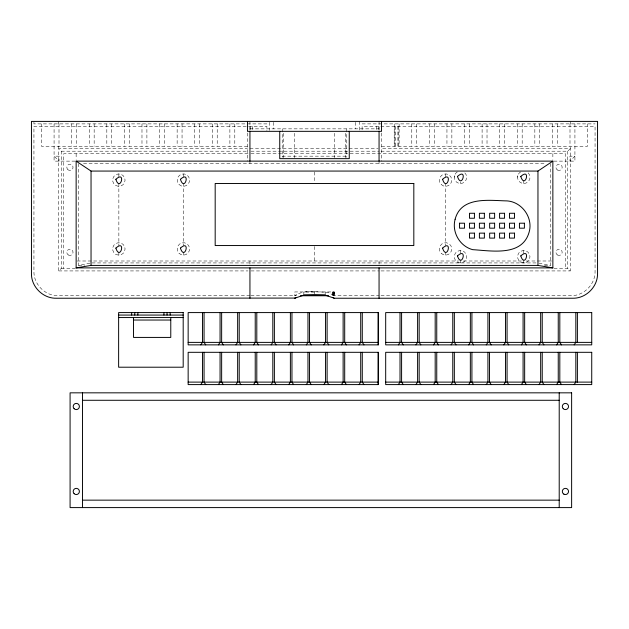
<?xml version="1.0" encoding="UTF-8"?>
<svg xmlns="http://www.w3.org/2000/svg" width="629" height="629" viewBox="0 0 629 629"><rect width="100%" height="100%" fill="white"/><g stroke="black" fill="none" stroke-linecap="round" stroke-linejoin="round"><path stroke-width="0.47" stroke-dasharray="3.15 2.36" d="M454.256 177.268L454.468 175.664M517.565 177.268L517.777 175.664M58.764 146.235L58.764 270.926L61.241 268.449L61.241 151.196L58.764 148.719L247.464 148.719M381.009 151.196L567.759 151.196L570.236 148.719L381.536 148.719M296.298 294.789L294.639 295.756L294.734 291.942L334.361 291.942C336.358 299.876 330.288 291.958 327.135 292.501C316.717 291.722 304.609 289.474 295.205 295.433M78.625 163.611L78.625 265.414L90.081 263.119M266.893 123.889L33.935 123.889L33.935 121.405M362.107 123.889L595.065 123.889M249.941 128.851L379.059 128.851M247.464 146.235L41.42 146.235L41.42 123.889M381.536 146.235L587.58 146.235L587.58 123.889M249.941 148.719L378.076 148.719M61.241 151.196L247.991 151.196M250.924 151.196L379.059 151.196M247.983 153.68L63.726 153.68L63.726 268.449M250.924 153.68L565.274 153.68L565.274 268.449M282.224 156.165L346.776 156.165M75.118 161.126L54.078 161.126L54.078 123.889M553.882 161.126L574.922 161.126L574.922 123.889M83.523 163.611L545.477 163.611M77.123 260.996L458.588 260.996M463.502 260.996L521.433 260.996M526.347 260.996L552.86 260.996M92.023 262.93L537.017 262.93M78.625 265.414L84.506 265.414M544.494 265.414L550.375 265.414L550.375 163.611M61.241 268.449L76.14 268.449M554 268.449L567.759 268.449L570.236 270.926L570.236 146.235M58.764 270.926L247.983 270.926M250.924 270.926L379.059 270.926M381.017 270.926L570.236 270.926M249.941 295.756L58.481 295.756C45.445 296.086 33.62 284.512 33.935 271.429L33.935 126.366L266.893 126.366L266.893 130.51M250.916 295.756L296.573 295.756M332.427 295.756L379.059 295.756M381.017 295.756L570.519 295.756C583.555 296.086 595.38 284.512 595.065 271.429L595.065 126.366L362.107 126.366L362.107 130.51M314.5 291.942L303.838 291.942L303.838 295.143M538.919 263.119L550.375 265.414M332.702 291.942L332.702 294.789L333.795 295.433L333.795 291.942M570.519 121.405L570.519 123.889M570 123.889L570 146.235M567.759 151.196L567.759 268.449M557.341 123.889L557.341 146.235M552.86 153.68L552.86 159.271M552.419 123.889L552.419 146.235M539.761 123.889L539.761 146.235M534.839 123.889L534.839 146.235M523.776 180.374L523.776 183.479M523.776 250.515L523.776 253.621M523.776 259.824L523.776 262.93M522.18 123.889L522.18 146.235M517.258 123.889L517.258 146.235M504.6 123.889L504.6 146.235M499.685 123.889L499.685 146.235M487.019 123.889L487.019 146.235M482.105 123.889L482.105 146.235M469.438 123.889L469.438 146.235M464.524 123.889L464.524 146.235M460.459 181.923L460.459 183.479M460.459 250.515L460.459 253.621M460.459 259.824L460.459 262.93M451.858 123.889L451.858 146.235M446.944 123.889L446.944 146.235M445.584 173.903L445.584 177.008M445.584 183.212L445.584 245.805M445.584 252.017L445.584 255.122M434.277 123.889L434.277 146.235M429.363 123.889L429.363 146.235M416.697 123.889L416.697 146.235M411.783 123.889L411.783 146.235M399.116 123.889L399.116 146.235M398.503 126.366L398.503 146.235M397.89 126.366L397.89 146.235M395.429 126.366L395.429 146.235M394.815 126.366L394.815 146.235M394.202 123.889L394.202 146.235M381.536 132.994L381.536 161.126M379.059 121.405L379.059 131.335M379.059 161.126L379.059 163.611M379.059 260.996L379.059 265.965M378.862 126.366L378.862 130.51M376.236 126.366L376.236 130.51M359.418 121.405L359.418 130.431M355.723 122.333L355.723 128.851M346.776 128.851L346.776 157.281M345.274 133.285L345.274 157.675M334.282 133.285L334.282 157.675M334.172 291.942L334.172 295.709M333.472 291.942L333.464 295.292M333.181 291.942L333.181 295.119M332.875 291.942L332.914 294.954M325.162 291.942L325.162 295.143M314.5 172.016L314.5 182.52M314.5 246.513L314.5 262.93M314.5 291.659L314.5 294.097M294.718 133.285L294.718 157.675M283.726 133.285L283.726 157.675M282.224 128.851L282.224 157.281M273.277 122.333L273.277 128.851M269.582 122.309L269.582 130.431M252.764 126.366L252.764 130.51M250.138 126.366L250.138 130.51M249.941 121.405L249.941 131.335M249.941 161.126L249.941 163.611M249.941 260.996L249.941 265.965M247.464 132.994L247.464 161.126M234.798 123.889L234.798 146.235M229.884 123.889L229.884 146.235M217.217 123.889L217.217 146.235M212.303 123.889L212.303 146.235M199.637 123.889L199.637 146.235M194.723 123.889L194.723 146.235M183.416 173.903L183.416 177.008M183.416 183.212L183.416 245.805M183.416 252.017L183.416 255.122M182.056 123.889L182.056 146.235M177.142 123.889L177.142 146.235M164.476 123.889L164.476 146.235M159.562 123.889L159.562 146.235M146.895 123.889L146.895 146.235M141.981 123.889L141.981 146.235M129.315 123.889L129.315 146.235M124.4 123.889L124.4 146.235M118.857 173.903L118.857 177.008M118.857 183.212L118.857 245.805M118.857 252.017L118.857 255.122M111.742 123.889L111.742 146.235M106.82 123.889L106.82 146.235M94.161 123.889L94.161 146.235M89.239 123.889L89.239 146.235M76.581 123.889L76.581 146.235M76.14 153.68L76.14 159.271M71.659 123.889L71.659 146.235M59 123.889L59 146.235M58.481 121.405L58.481 123.889M464.847 172.881A6.204 6.204 0 0 1 464.454 182.025A6.204 6.204 0 0 1 455.372 180.83A6.204 6.204 0 0 1 457.354 171.89M528.163 172.881A6.204 6.204 0 0 1 527.762 182.025A6.204 6.204 0 0 1 518.689 180.83A6.204 6.204 0 0 1 520.67 171.89M574.922 156.165L569.953 161.126L569.953 156.165L574.922 156.165M59.047 156.165L54.078 156.165L59.047 161.126L59.047 156.165M333.983 295.551L333.944 291.942L333.983 295.551M557.514 170.027A3.106 3.106 0 0 0 562.169 167.338A3.106 3.106 0 0 0 557.514 164.649A3.106 3.106 0 0 0 557.514 170.027M557.514 254.997A3.106 3.106 0 0 0 562.169 252.308A3.106 3.106 0 0 0 557.514 249.619A3.106 3.106 0 0 0 557.514 254.997M67.743 169.531A3.106 3.106 0 0 0 72.933 168.14A3.106 3.106 0 0 0 69.135 164.342A3.106 3.106 0 0 0 67.743 169.531M68.38 254.997A3.106 3.106 0 0 0 73.035 252.308A3.106 3.106 0 0 0 68.38 249.619A3.106 3.106 0 0 0 68.38 254.997M441.196 253.298A6.204 6.204 0 0 0 451.583 250.523A6.204 6.204 0 0 0 443.98 242.92A6.204 6.204 0 0 0 441.196 253.298M441.196 184.501A6.204 6.204 0 0 0 451.583 181.718A6.204 6.204 0 0 0 443.98 174.115A6.204 6.204 0 0 0 441.196 184.501M179.029 253.298A6.204 6.204 0 0 0 189.408 250.523A6.204 6.204 0 0 0 181.812 242.92A6.204 6.204 0 0 0 179.029 253.298M179.029 184.501A6.204 6.204 0 0 0 189.408 181.718A6.204 6.204 0 0 0 181.812 174.115A6.204 6.204 0 0 0 179.029 184.501M115.76 254.289A6.204 6.204 0 0 0 125.069 248.911A6.204 6.204 0 0 0 115.76 243.533A6.204 6.204 0 0 0 115.76 254.289M115.76 185.484A6.204 6.204 0 0 0 125.069 180.114A6.204 6.204 0 0 0 115.76 174.736A6.204 6.204 0 0 0 115.76 185.484M457.354 262.096A6.204 6.204 0 0 0 466.671 256.718A6.204 6.204 0 0 0 457.354 251.348A6.204 6.204 0 0 0 457.354 262.096M520.67 262.096A6.204 6.204 0 0 0 529.98 256.718A6.204 6.204 0 0 0 520.67 251.348A6.204 6.204 0 0 0 520.67 262.096"/><path stroke-width="0.94" d="M378.241 344.865L378.288 312.589L188.15 312.589L188.15 344.865L378.241 344.865L378.241 312.589M378.241 384.594L378.288 352.311L188.15 352.311L188.15 384.594L378.241 384.594L378.241 352.311M200.816 344.865L202.491 342.38L202.491 312.589M218.397 344.865L220.064 342.38L220.064 312.589M200.816 384.594L202.491 382.11L202.491 352.311M235.977 344.865L237.644 342.38L237.644 312.589M218.397 384.594L220.064 382.11L220.064 352.311M253.558 344.865L255.225 342.38L255.225 312.589M235.977 384.594L237.644 382.11L237.644 352.311M271.138 344.865L272.805 342.38L272.805 312.589M253.558 384.594L255.225 382.11L255.225 352.311M288.719 344.865L290.386 342.38L290.386 312.589M271.138 384.594L272.805 382.11L272.805 352.311M306.299 344.865L307.966 342.38L307.966 312.589M288.719 384.594L290.386 382.11L290.386 352.311M323.88 344.865L325.547 342.38L325.547 312.589M306.299 384.594L307.966 382.11L307.966 352.311M341.453 344.865L343.127 342.38L343.127 312.589M323.88 384.594L325.547 382.11L325.547 352.311M359.033 344.865L360.708 342.38L360.708 312.589M341.453 384.594L343.127 382.11L343.127 352.311M359.033 384.594L360.708 382.11L360.708 352.311M398.354 344.865L400.02 342.38L400.02 312.589M415.934 344.865L417.601 342.38L417.601 312.589M398.354 384.594L400.02 382.11L400.02 352.311M433.515 344.865L435.182 342.38L435.182 312.589M415.934 384.594L417.601 382.11L417.601 352.311M451.095 344.865L452.762 342.38L452.762 312.589M433.515 384.594L435.182 382.11L435.182 352.311M468.668 344.865L470.343 342.38L470.343 312.589M451.095 384.594L452.762 382.11L452.762 352.311M486.248 344.865L487.923 342.38L487.923 312.589M468.668 384.594L470.343 382.11L470.343 352.311M503.829 344.865L505.504 342.38L505.504 312.589M486.248 384.594L487.923 382.11L487.923 352.311M521.41 344.865L523.084 342.38L523.084 312.589M503.829 384.594L505.504 382.11L505.504 352.311M538.99 344.865L540.665 342.38L540.665 312.589M521.41 384.594L523.084 382.11L523.084 352.311M556.571 344.865L558.245 342.38L558.245 312.589M538.99 384.594L540.665 382.11L540.665 352.311M574.151 344.865L575.826 342.38L575.826 312.589M556.571 384.594L558.245 382.11L558.245 352.311M574.151 384.594L575.826 382.11L575.826 352.311M294.993 298.075L56.28 298.24C43.008 298.571 31.12 286.682 31.45 273.411L31.45 121.405L597.55 121.405L597.55 273.411C597.88 286.682 585.992 298.571 572.72 298.24L334.361 298.24L325.162 295.143L314.5 294.915L303.838 295.143L294.852 298.185M76.14 161.126L91.04 171.064L537.96 171.064L552.86 161.126L552.86 267.891L76.14 267.891L76.14 161.126L552.86 161.126M296.298 297.446L295.056 298.028M76.14 267.891L91.04 265.414L537.96 265.414L552.86 267.891M303.838 295.143L325.162 295.143M300.45 295.756L328.55 295.756M118.629 315.066L183.188 315.066M118.629 317.551L183.188 317.551M133.529 320.035L170.773 320.035M188.15 342.38L378.288 342.38M385.687 342.38L591.732 342.38M188.15 382.11L378.288 382.11M385.687 382.11L591.732 382.11M82.501 400.28L559.212 400.28M82.501 500.149L559.212 500.149M332.702 297.446L334.148 298.185M561.493 344.865L559.818 342.38L559.818 312.589M543.912 344.865L542.237 342.38L542.237 312.589M561.493 384.594L559.818 382.11L559.818 352.311M526.331 344.865L524.657 342.38L524.657 312.589M543.912 384.594L542.237 382.11L542.237 352.311M508.751 344.865L507.076 342.38L507.076 312.589M526.331 384.594L524.657 382.11L524.657 352.311M491.17 344.865L489.496 342.38L489.496 312.589M508.751 384.594L507.076 382.11L507.076 352.311M473.59 344.865L471.915 342.38L471.915 312.589M491.17 384.594L489.496 382.11L489.496 352.311M456.009 344.865L454.335 342.38L454.335 312.589M473.59 384.594L471.915 382.11L471.915 352.311M438.429 344.865L436.754 342.38L436.754 312.589M456.009 384.594L454.335 382.11L454.335 352.311M420.848 344.865L419.173 342.38L419.173 312.589M438.429 384.594L436.754 382.11L436.754 352.311M403.268 344.865L401.593 342.38L401.593 312.589M420.848 384.594L419.173 382.11L419.173 352.311M403.268 384.594L401.593 382.11L401.593 352.311M363.955 344.865L362.28 342.38L362.28 312.589M346.375 344.865L344.7 342.38L344.7 312.589M363.955 384.594L362.28 382.11L362.28 352.311M328.794 344.865L327.119 342.38L327.119 312.589M346.375 384.594L344.7 382.11L344.7 352.311M311.213 344.865L309.539 342.38L309.539 312.589M328.794 384.594L327.119 382.11L327.119 352.311M293.633 344.865L291.958 342.38L291.958 312.589M311.213 384.594L309.539 382.11L309.539 352.311M276.052 344.865L274.378 342.38L274.378 312.589M293.633 384.594L291.958 382.11L291.958 352.311M258.472 344.865L256.805 342.38L256.805 312.589M276.052 384.594L274.378 382.11L274.378 352.311M240.891 344.865L239.224 342.38L239.224 312.589M258.472 384.594L256.805 382.11L256.805 352.311M223.311 344.865L221.644 342.38L221.644 312.589M240.891 384.594L239.224 382.11L239.224 352.311M205.73 344.865L204.063 342.38L204.063 312.589M223.311 384.594L221.644 382.11L221.644 352.311M205.73 384.594L204.063 382.11L204.063 352.311M577.398 312.589L577.398 342.38M577.398 352.311L577.398 382.11M559.212 392.834L559.212 507.595M537.96 171.064L537.96 265.414M381.536 121.405L381.536 131.335L247.464 131.335L247.464 121.405M379.059 131.335L379.059 161.126M379.059 267.891L379.059 298.24M349.26 131.335L349.26 158.65L279.74 158.65L279.74 131.335M249.941 131.335L249.941 161.126M249.941 267.891L249.941 298.24M170.773 317.551L170.773 337.419L133.529 337.419L133.529 317.551M170.152 312.589L170.152 315.066M167.047 312.589L167.047 315.066M163.941 312.589L163.941 315.066M137.877 312.589L137.877 315.066M134.771 312.589L134.771 315.066M131.665 312.589L131.665 315.066M91.04 171.064L91.04 265.414M82.501 392.834L82.501 507.595M459.547 223.201L459.547 228.17L464.509 228.17L464.509 223.201L459.547 223.201M115.862 179.304C120.186 192.765 126.335 169.814 115.862 179.304M115.862 248.109C120.186 261.562 126.335 238.619 115.862 248.109M180.421 179.304C184.737 192.765 190.886 169.814 180.421 179.304M180.421 248.109C184.737 261.562 190.886 238.619 180.421 248.109M442.588 179.304C446.912 192.765 453.061 169.814 442.588 179.304M442.588 248.109C446.912 261.562 453.061 238.619 442.588 248.109M457.464 176.466C461.788 189.919 467.937 166.976 457.464 176.466M455.121 219.262C451.598 232.077 459.838 246.301 472.678 249.666C491.713 250.782 522.196 256.766 529.138 232.109C533.486 216.997 520.883 200.565 505.15 200.855C487.514 200.297 461.01 196.798 455.121 219.262M457.464 255.917C461.788 269.377 467.937 246.426 457.464 255.917M520.781 176.466C525.097 189.919 531.246 166.976 520.781 176.466M520.781 255.917C525.097 269.377 531.246 246.426 520.781 255.917M413.819 183.479L215.181 183.479L215.181 245.546L413.819 245.546L413.819 183.479M474.439 213.27L469.478 213.27L469.478 218.239L474.439 218.239L474.439 213.27M484.377 213.27L479.408 213.27L479.408 218.239L484.377 218.239L484.377 213.27M494.614 213.27L489.645 213.27L489.645 218.239L494.614 218.239L494.614 213.27M504.544 213.27L499.575 213.27L499.575 218.239L504.544 218.239L504.544 213.27M514.475 213.27L509.506 213.27L509.506 218.239L514.475 218.239L514.475 213.27M474.439 223.201L469.478 223.201L469.478 228.17L474.439 228.17L474.439 223.201M484.377 223.201L479.408 223.201L479.408 228.17L484.377 228.17L484.377 223.201M494.614 223.201L489.645 223.201L489.645 228.17L494.614 228.17L494.614 223.201M504.544 223.201L499.575 223.201L499.575 228.17L504.544 228.17L504.544 223.201M514.475 223.201L509.506 223.201L509.506 228.17L514.475 228.17L514.475 223.201M524.405 223.201L519.444 223.201L519.444 228.17L524.405 228.17L524.405 223.201M474.439 233.131L469.478 233.131L469.478 238.1L474.439 238.1L474.439 233.131M484.377 233.131L479.408 233.131L479.408 238.1L484.377 238.1L484.377 233.131M494.614 233.131L489.645 233.131L489.645 238.1L494.614 238.1L494.614 233.131M504.544 233.131L499.575 233.131L499.575 238.1L504.544 238.1L504.544 233.131M514.475 233.131L509.506 233.131L509.506 238.1L514.475 238.1L514.475 233.131M183.188 312.589L118.629 312.589L118.629 367.21L183.188 367.21L183.188 312.589M591.732 312.589L385.687 312.589L385.687 344.865L591.732 344.865L591.732 312.589M591.732 352.311L385.687 352.311L385.687 384.594L591.732 384.594L591.732 352.311M571.627 392.834L70.086 392.834L70.086 507.595L571.627 507.595L571.627 392.834M563.23 408.685A3.106 3.106 0 0 0 568.419 407.293A3.106 3.106 0 0 0 564.622 403.488A3.106 3.106 0 0 0 563.23 408.685M563.867 494.142A3.106 3.106 0 0 0 568.53 491.461A3.106 3.106 0 0 0 563.867 488.772A3.106 3.106 0 0 0 563.867 494.142M74.096 408.685A3.106 3.106 0 0 0 79.293 407.293A3.106 3.106 0 0 0 75.488 403.488A3.106 3.106 0 0 0 74.096 408.685M74.096 493.655A3.106 3.106 0 0 0 79.293 492.263A3.106 3.106 0 0 0 75.488 488.458A3.106 3.106 0 0 0 74.096 493.655"/></g></svg>
